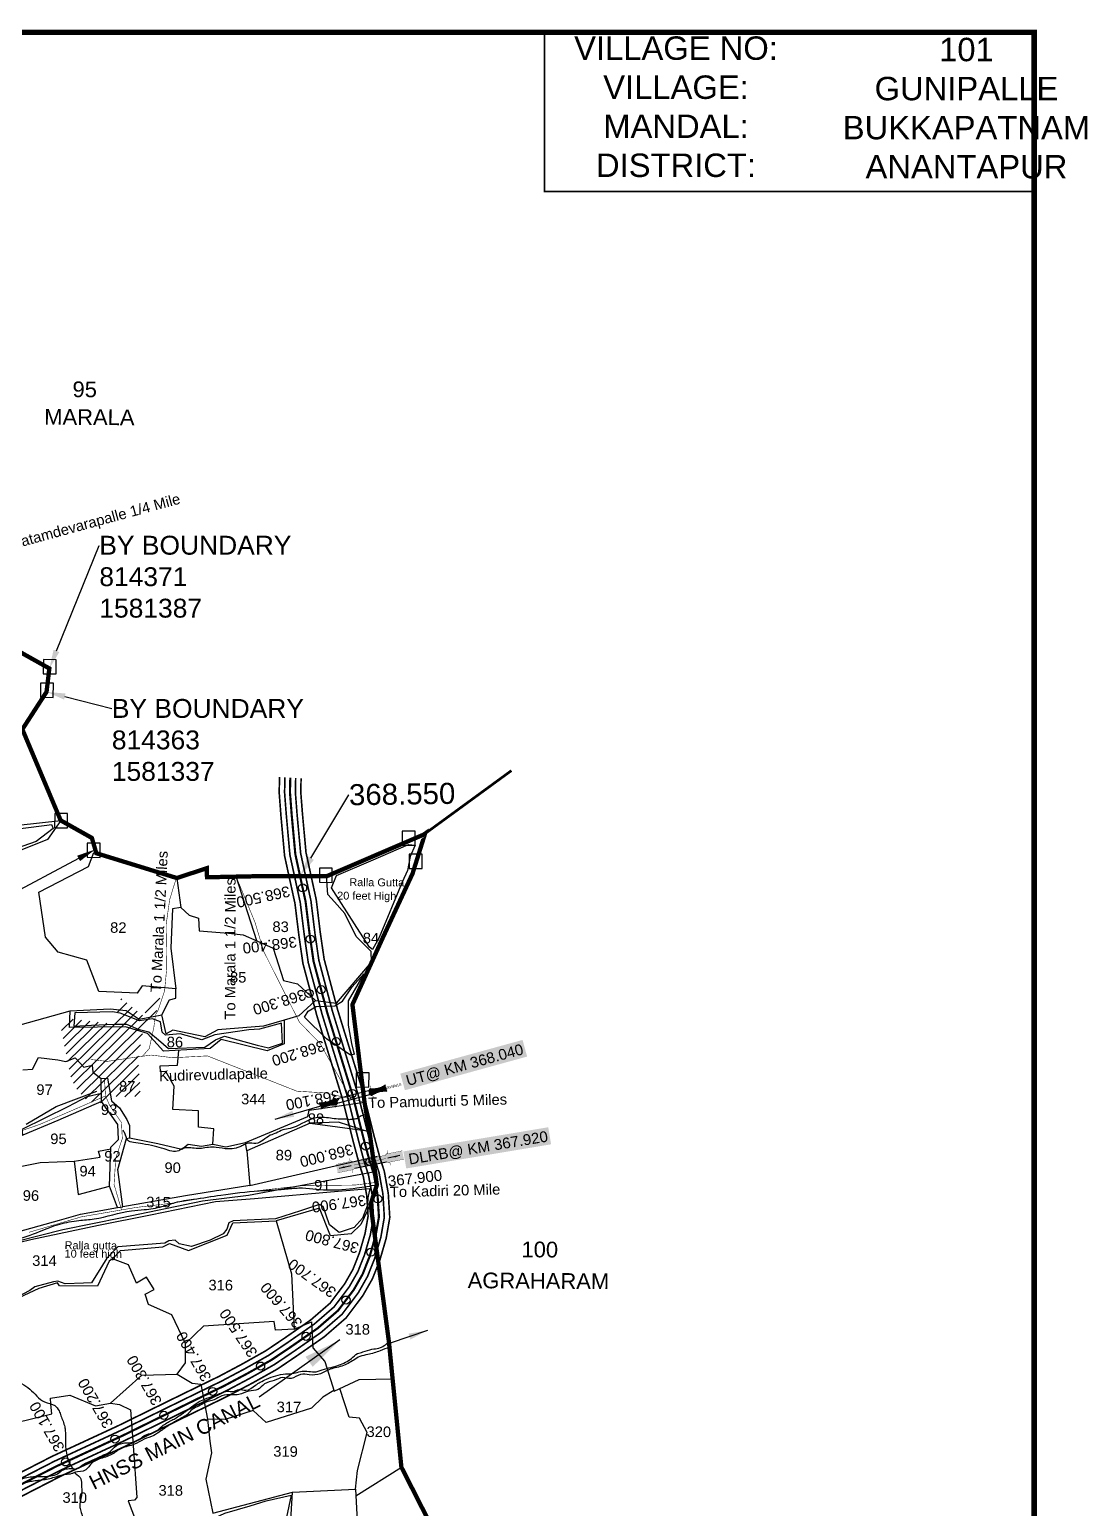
# Model space of a CAD drawing. Header units: feet. Extents: x 810988 to 816268, y 1577255 to 1582517.
# Drawn here: x 814308 to 816268, y 1579777 to 1582517 of the extents above; entities that cross this region are included whole.
import ezdxf
from ezdxf import colors
from ezdxf.entities.mleader import LeaderData, LeaderLine
from ezdxf.enums import TextEntityAlignment as Align
from ezdxf.math import Vec2, Vec3

# ---------------------------------------------------------------- set-up
doc = ezdxf.new("R2010")
doc.units = ezdxf.units.FT
doc.header["$LTSCALE"] = 15
doc.header["$MEASUREMENT"] = 0
doc.header["$PDMODE"] = 32
doc.header["$PDSIZE"] = 15
doc.linetypes.add('ACAD_ISO02W100', pattern=[15, 12, -3])
doc.linetypes.add('HIDDEN2', pattern=[0.1875, 0.125, -0.0625])
for name, color, linetype in [('CANAL1', 7, 'Continuous'), ('CRDS STONES', 7, 'Continuous'), ('CSMark', 72, 'Continuous'), ('HILL', 17, 'Continuous'), ('PLOT', 7, 'Continuous'), ('PLOT NO', 7, 'Continuous'), ('ROADS', 6, 'HIDDEN2'), ('STRUCTURE', 5, 'Continuous'), ('TANKS-STREAM', 4, 'Continuous'), ('TEXT', 1, 'Continuous'), ('text2', 7, 'Continuous'), ('VILLAGE', 30, 'Continuous'), ('VILLAGE STONES', 240, 'Continuous')]:
    doc.layers.add(name, color=color, linetype=linetype)
doc.layers.add('VILLAGE BOUNDRY', color=5, linetype='HIDDEN2', lineweight=100)
doc.styles.get("Standard").update_dxf_attribs({"font": 'arial.ttf'})
doc.dimstyles.get("Standard").update_dxf_attribs({"dimtxt": 0.18, "dimasz": 35, "dimexe": 0.18, "dimexo": 0.0625, "dimgap": 0.09, "dimtad": 0, "dimtih": 1, "dimtoh": 1, "dimdec": 4, "dimzin": 0, "dimdsep": 46, "dimtxsty": 'Standard', "dimcen": 0.09, "dimadec": 0, "dimazin": 0, "dimtfac": 1, "dimtdec": 4, "dimtofl": 0, "dimtmove": 0, "dimatfit": 3, "dimfxl": 1, "dimtolj": 1, "dimtzin": 0, "dimarcsym": 0})

# ---------------------------------------------------------------- blocks, each defined once
blk = doc.blocks.new('DLB')
at = {"layer": 'STRUCTURE'}
h = blk.add_hatch(dxfattribs=at)
h.set_pattern_fill('DOTS', color=6, scale=20, angle=320.37224793, style=0)
h.paths.add_polyline_path([(769699.5, 1706950), (769699.5, 1706934), (769729.1, 1706934), (769732.1, 1706936), (769792.1, 1706936), (769795.1, 1706934), (769824.7, 1706934), (769824.7, 1706950), (769795.1, 1706950), (769792.1, 1706948), (769732.1, 1706948), (769729.1, 1706950)])
at = {"layer": 'STRUCTURE', "color": 6, "linetype": 'ACAD_ISO02W100', "ltscale": 0.5, "const_width": 0.5}
for points in [[(769699.5, 1706950), (769729.1, 1706950)], [(769699.5, 1706934), (769729.1, 1706934)], [(769795.1, 1706950), (769824.7, 1706950)], [(769795.1, 1706934), (769824.7, 1706934)]]:
    blk.add_lwpolyline(points, dxfattribs=at)
at = {"layer": 'STRUCTURE', "color": 6, "const_width": 0.628}
for points in [[(769726.1, 1706956), (769726.1, 1706952), (769732.1, 1706948), (769792.1, 1706948), (769798.1, 1706952), (769798.1, 1706956)], [(769726.1, 1706928), (769726.1, 1706932), (769732.1, 1706936), (769792.1, 1706936), (769798.1, 1706932), (769798.1, 1706928)], [(769732.1, 1706942), (769792.1, 1706942)]]:
    blk.add_lwpolyline(points, dxfattribs=at)
at = {"layer": 'STRUCTURE', "color": 6}
blk.add_lwpolyline([(769732.1, 1706936), (769792.1, 1706936)], dxfattribs=at)
blk.add_lwpolyline([(769732.1, 1706936), (769792.1, 1706936)], dxfattribs=at)
at = {"layer": 'STRUCTURE', "color": 0}
blk.add_circle((769762.1, 1706942), 1.8, dxfattribs=at)
for points in [[(769703.8, 1706942), (769726.7, 1706942)], [(769818.6, 1706942), (769795.7, 1706942)]]:
    blk.add_leader(points, dimstyle='Standard', override={"dimasz": 10, "dimgap": 0.09, "dimtad": 0}, dxfattribs=at)
blk = doc.blocks.new('SP')
at = {"layer": 'STRUCTURE'}
h = blk.add_hatch(dxfattribs=at)
h.set_pattern_fill('DASH', color=256, scale=8, style=0)
edge = h.paths.add_edge_path()
edge.add_spline(control_points=[(769825.7, 1706742.1), (769825.3, 1706741.8), (769823.8, 1706740.8), (769820.9, 1706740.3), (769817, 1706739.7), (769811.4, 1706738.9), (769804, 1706739.7), (769798.4, 1706741), (769795.6, 1706741.6)], knot_values=[0, 0, 0, 0, 1.613557, 5.24513, 8.624976, 13.470124, 22.190216, 30.746377, 30.746377, 30.746377, 30.746377], degree=3, periodic=0)
edge.add_line((769795.6, 1706741.6), (769792.6, 1706739.6))
edge.add_line((769792.6, 1706739.6), (769732.6, 1706739.6))
edge.add_line((769732.6, 1706739.6), (769729.6, 1706741.6))
edge.add_spline(control_points=[(769729.6, 1706741.6), (769726.9, 1706740.9), (769721.3, 1706739.5), (769713.9, 1706738.5), (769708.3, 1706739.1), (769704.4, 1706739.6), (769701.5, 1706740), (769700, 1706741), (769699.5, 1706741.3)], knot_values=[0, 0, 0, 0, 8.556161, 17.276253, 22.121402, 25.501247, 29.13282, 30.746377, 30.746377, 30.746377, 30.746377], degree=3, periodic=0)
edge.add_line((769699.5, 1706741.3), (769699.5, 1706722.1))
edge.add_spline(control_points=[(769699.5, 1706722.1), (769700, 1706722.4), (769701.4, 1706723.4), (769704.3, 1706724), (769708.2, 1706724.5), (769713.8, 1706725.3), (769721.2, 1706724.5), (769726.8, 1706723.3), (769729.6, 1706722.6)], knot_values=[0, 0, 0, 0, 1.613557, 5.24513, 8.624976, 13.470124, 22.190216, 30.746377, 30.746377, 30.746377, 30.746377], degree=3, periodic=0)
edge.add_line((769729.6, 1706722.6), (769732.6, 1706724.6))
edge.add_line((769732.6, 1706724.6), (769792.6, 1706724.6))
edge.add_line((769792.6, 1706724.6), (769795.6, 1706722.6))
edge.add_spline(control_points=[(769795.6, 1706722.6), (769798.4, 1706723.3), (769803.9, 1706724.8), (769811.3, 1706725.8), (769817, 1706725.1), (769820.9, 1706724.7), (769823.8, 1706724.2), (769825.2, 1706723.3), (769825.7, 1706723)], knot_values=[0, 0, 0, 0, 8.556161, 17.276253, 22.121402, 25.501247, 29.13282, 30.746377, 30.746377, 30.746377, 30.746377], degree=3, periodic=0)
edge.add_line((769825.7, 1706723), (769825.7, 1706742.1))
h.paths.add_polyline_path([(769764.2, 1706732.1, -1), (769761.1, 1706732.1, -1)], flags=0)
h.paths.add_polyline_path([(769761.1, 1706732.1, 1), (769764.2, 1706732.1, 1)], flags=16)
at = {"layer": 'STRUCTURE', "const_width": 0.628}
for points in [[(769726.6, 1706747.6), (769726.6, 1706743.6), (769732.6, 1706739.6), (769792.6, 1706739.6), (769798.6, 1706743.6), (769798.6, 1706747.6)], [(769726.6, 1706716.6), (769726.6, 1706720.6), (769732.6, 1706724.6), (769792.6, 1706724.6), (769798.6, 1706720.6), (769798.6, 1706716.6)]]:
    blk.add_lwpolyline(points, dxfattribs=at)
at = {"layer": 'STRUCTURE', "color": 3}
blk.add_lwpolyline([(769732.6, 1706724.6), (769792.6, 1706724.6)], dxfattribs=at)
blk.add_lwpolyline([(769732.6, 1706724.6), (769792.6, 1706724.6)], dxfattribs=at)
at = {"layer": 'STRUCTURE', "color": 0}
blk.add_circle((769762.6, 1706732.1), 1.55, dxfattribs=at)
at = {"layer": 'STRUCTURE'}
for points in [[(769825.7, 1706742.1), (769824.3, 1706741.3), (769820.8, 1706740.3), (769817.5, 1706739.8), (769812.7, 1706739.2), (769804, 1706739.9), (769795.6, 1706741.6)], [(769699.5, 1706741.3), (769700.9, 1706740.5), (769704.4, 1706739.6), (769707.8, 1706739.2), (769712.6, 1706738.8), (769721.3, 1706739.7), (769729.6, 1706741.6)], [(769699.5, 1706722.1), (769700.9, 1706723), (769704.4, 1706724), (769707.7, 1706724.5), (769712.5, 1706725), (769721.2, 1706724.4), (769729.6, 1706722.6)], [(769825.7, 1706723), (769824.3, 1706723.8), (769820.8, 1706724.7), (769817.4, 1706725.1), (769812.6, 1706725.5), (769803.9, 1706724.6), (769795.6, 1706722.6)]]:
    blk.add_spline(points, degree=3, dxfattribs=at)
at = {"layer": 'STRUCTURE', "color": 0}
blk.add_text('STREAM', height=5, dxfattribs=at).set_placement((769684.3, 1706732.1), align=Align.MIDDLE_CENTER)
for points in [[(769727.4, 1706732.1), (769700.8, 1706732.1)], [(769824.4, 1706732.1), (769800.5, 1706732.1)]]:
    blk.add_leader(points, dimstyle='Standard', override={"dimasz": 10, "dimgap": 0.09, "dimtad": 0}, dxfattribs=at)
blk = doc.blocks.new('UT')
at = {"layer": 'STRUCTURE'}
h = blk.add_hatch(dxfattribs=at)
h.set_pattern_fill('DASH', color=150, scale=8, angle=-39.6278, style=0)
h.set_pattern_definition([(320.372247933, (-4370.464, -6260.8811), (1.40800153113, 0.132407282), [1, -1])])
h.paths.add_polyline_path([(765163, 1700681.9), (765165.6, 1700680.6), (765167.2, 1700680.3), (765169.1, 1700680), (765172.4, 1700679.6), (765176.4, 1700679.3), (765179.5, 1700679.5), (765183.1, 1700679.9), (765187.7, 1700680.9), (765188.9, 1700681.2), (765193.1, 1700682.2), (765196.1, 1700680.2), (765196.1, 1700672.2), (765193.1, 1700670.2), (765190.5, 1700670.8), (765188.1, 1700671.3), (765185.5, 1700671.8), (765183.6, 1700672.1), (765181, 1700672.5), (765180.3, 1700672.5), (765178.5, 1700672.6), (765176.7, 1700672.6), (765174.6, 1700672.5), (765172.5, 1700672.3), (765170.4, 1700672), (765168.5, 1700671.7), (765166.1, 1700671.2), (765165, 1700670.8), (765163, 1700669.7)])
h.paths.add_polyline_path([(765259.1, 1700682.2), (765256.1, 1700680.2), (765256.1, 1700672.2), (765259.1, 1700670.2), (765261.9, 1700671), (765264.4, 1700671.6), (765266.4, 1700672), (765269.1, 1700672.5), (765272.7, 1700673), (765276.1, 1700673.1), (765278.6, 1700672.9), (765281.2, 1700672.7), (765283.9, 1700672.3), (765286.4, 1700671.9), (765288, 1700671.3), (765289.2, 1700670.6), (765289.1, 1700682.7), (765287.6, 1700681.8), (765285.7, 1700681.2), (765283, 1700680.7), (765281.2, 1700680.4), (765276.7, 1700679.9), (765272.7, 1700679.9), (765268.7, 1700680.3), (765264.8, 1700681), (765261.2, 1700681.7)])
at = {"layer": 'STRUCTURE', "color": 150, "const_width": 0.628}
for points in [[(765190.1, 1700688.2), (765190.1, 1700684.2), (765196.1, 1700680.2), (765256.1, 1700680.2), (765262.1, 1700684.2), (765262.1, 1700688.2)], [(765190.1, 1700664.2), (765190.1, 1700668.2), (765196.1, 1700672.2), (765256.1, 1700672.2), (765262.1, 1700668.2), (765262.1, 1700664.2)]]:
    blk.add_lwpolyline(points, dxfattribs=at)
at = {"layer": 'STRUCTURE', "color": 150}
for points in [[(765196.1, 1700680.2), (765256.1, 1700680.2)], [(765196.1, 1700672.2), (765256.1, 1700672.2)], [(765196.1, 1700672.2), (765256.1, 1700672.2)]]:
    blk.add_lwpolyline(points, dxfattribs=at)
at = {"layer": 'STRUCTURE', "color": 0}
blk.add_circle((765226.1, 1700676.2), 1.89, dxfattribs=at)
at = {"layer": 'STRUCTURE', "color": 150}
for points in [[(765163, 1700681.9), (765164.4, 1700681.1), (765167.9, 1700680.2), (765171.2, 1700679.8), (765176.1, 1700679.4), (765184.7, 1700680.3), (765193.1, 1700682.2)], [(765163, 1700669.7), (765164.3, 1700670.6), (765167.8, 1700671.6), (765171.2, 1700672.1), (765176, 1700672.6), (765184.7, 1700672), (765193.1, 1700670.2)], [(765289.1, 1700682.7), (765287.8, 1700681.9), (765284.3, 1700680.9), (765280.9, 1700680.4), (765276.1, 1700679.8), (765267.4, 1700680.5), (765259.1, 1700682.2)], [(765289.2, 1700670.6), (765287.8, 1700671.4), (765284.2, 1700672.3), (765280.9, 1700672.7), (765276.1, 1700673.1), (765267.4, 1700672.2), (765259.1, 1700670.2)]]:
    blk.add_spline(points, degree=3, dxfattribs=at)
at = {"layer": 'STRUCTURE', "color": 0}
blk.add_text('STREAM', height=5, dxfattribs=at).set_placement((765148.2, 1700675.8), align=Align.MIDDLE_CENTER)
for points in [[(765190.9, 1700676), (765164.2, 1700675.8)], [(765289.3, 1700676.7), (765265.4, 1700676.4)]]:
    blk.add_leader(points, dimstyle='Standard', override={"dimasz": 10, "dimgap": 0.09, "dimtad": 0}, dxfattribs=at)

msp = doc.modelspace()

# ---------------------------------------------------------------- hatches: boundary and pattern name
at = {"layer": 'VILLAGE'}
h = msp.add_hatch(dxfattribs=at)
h.set_pattern_fill('ANSI31', color=256, scale=97.079319, angle=-0.4079)
h.set_pattern_definition([(44.5921045, (14271.397, 51911.43), (-8.51937676, 8.64154951), [])])
h.paths.add_polyline_path([(814509.6, 1580613), (814519, 1580665.2), (814541.3, 1580690.6), (814551.1, 1580722.3), (814550.3, 1580722.5), (814531.1, 1580714.9), (814519.5, 1580688.8), (814478.3, 1580721.6), (814475.5, 1580710.5), (814466.2, 1580682.6), (814451.6, 1580676.1), (814418.6, 1580679.7), (814385.3, 1580683.4), (814367.5, 1580663), (814370.1, 1580650.1), (814378.6, 1580606.2), (814385, 1580574.6), (814394.4, 1580555.4), (814416.1, 1580530.8), (814435.5, 1580526.8), (814473.6, 1580542), (814489.1, 1580538), (814508.7, 1580540.6), (814513.7, 1580542.3)])

# ---------------------------------------------------------------- linework, layer by layer
at = {"layer": 'CANAL1', "color": 1, "const_width": 3}
for points in [[(814251.9, 1579822.6), (814350, 1579873), (814471.5, 1579929.3), (814584.7, 1579984.9), (814659.8, 1580021.5), (814702.6, 1580044.3), (814745.8, 1580068.6), (814780.8, 1580092.2), (814829.6, 1580126.1), (814865.2, 1580157), (814892.2, 1580192.8), (814907.4, 1580219.5), (814919.4, 1580249.8), (814929.9, 1580286), (814935.5, 1580317.9), (814933.1, 1580355.8), (814926.6, 1580391.8), (814919.1, 1580414.8), (814907.2, 1580459.4), (814888, 1580535.8), (814840.9, 1580688.8), (814814.8, 1580786.4), (814807.3, 1580838.6), (814800, 1580897.8), (814780.8, 1580985.9), (814774, 1581060.9), (814770.8, 1581103.3), (814771.5, 1581132.2)], [(814270.4, 1579787.1), (814367.5, 1579837), (814488.8, 1579893.2), (814602.3, 1579948.9), (814677.9, 1579985.9), (814721.8, 1580009.2), (814766.9, 1580034.5), (814803.4, 1580059.2), (814854.2, 1580094.5), (814894.6, 1580129.5), (814925.7, 1580170.8), (814943.6, 1580202.2), (814957.3, 1580236.8), (814969, 1580277), (814975.7, 1580315.6), (814972.9, 1580360.6), (814965.5, 1580401.6), (814957.5, 1580426.2), (814945.9, 1580469.5), (814926.6, 1580546.5), (814879.3, 1580699.9), (814854.1, 1580794.5), (814846.9, 1580843.9), (814839.5, 1580904.5), (814820.5, 1580992), (814813.9, 1581064.2), (814810.8, 1581104.3), (814811.4, 1581129.6)]]:
    msp.add_lwpolyline(points, dxfattribs=at)
at = {"layer": 'CANAL1', "color": 5, "const_width": 3}
for points in [[(814256.5, 1579813.7), (814354.4, 1579864), (814475.8, 1579920.3), (814589.1, 1579975.9), (814664.3, 1580012.6), (814707.4, 1580035.5), (814751.1, 1580060.1), (814786.4, 1580083.9), (814835.8, 1580118.2), (814872.6, 1580150.1), (814900.6, 1580187.3), (814916.5, 1580215.2), (814928.9, 1580246.5), (814939.7, 1580283.7), (814945.5, 1580317.3), (814943.1, 1580357), (814936.3, 1580394.3), (814928.7, 1580417.7), (814916.9, 1580461.9), (814897.7, 1580538.4), (814850.5, 1580691.6), (814824.6, 1580788.4), (814817.2, 1580839.9), (814809.8, 1580899.5), (814790.7, 1580987.4), (814784, 1581061.7), (814780.8, 1581103.5), (814781.5, 1581131.6)], [(814265.8, 1579796), (814363.1, 1579846), (814484.5, 1579902.2), (814597.9, 1579957.9), (814673.4, 1579994.8), (814717, 1580018), (814761.6, 1580043), (814797.7, 1580067.4), (814848, 1580102.4), (814887.3, 1580136.4), (814917.4, 1580176.3), (814934.5, 1580206.5), (814947.8, 1580240), (814959.2, 1580279.2), (814965.6, 1580316.2), (814963, 1580359.4), (814955.8, 1580399.2), (814947.9, 1580423.4), (814936.2, 1580467), (814916.9, 1580543.8), (814869.7, 1580697.1), (814844.3, 1580792.4), (814837, 1580842.6), (814829.6, 1580902.9), (814810.6, 1580990.5), (814803.9, 1581063.4), (814800.8, 1581104.1), (814801.4, 1581130.3)]]:
    msp.add_lwpolyline(points, dxfattribs=at)
at = {"layer": 'CANAL1', "color": 1, "linetype": 'HIDDEN2', "ltscale": 5, "const_width": 4}
msp.add_lwpolyline([(814261.1, 1579804.8), (814358.8, 1579855), (814480.2, 1579911.2), (814593.5, 1579966.9), (814668.8, 1580003.7), (814712.2, 1580026.8), (814756.3, 1580051.6), (814792.1, 1580075.7), (814841.9, 1580110.3), (814879.9, 1580143.3), (814909, 1580181.8), (814925.5, 1580210.9), (814938.3, 1580243.3), (814942.9, 1580258.9), (814950.1, 1580285.5), (814955.6, 1580316.7), (814953, 1580358.2), (814946.1, 1580396.7), (814943.7, 1580404.1), (814938.3, 1580420.5), (814926.5, 1580464.5), (814907.3, 1580541.1), (814860.1, 1580694.4), (814848.5, 1580737.9), (814834.5, 1580790.4), (814827.1, 1580841.3), (814819.7, 1580901.2), (814800.7, 1580989), (814793.9, 1581062.6), (814790.8, 1581103.8), (814791.1, 1581117.4), (814791.4, 1581130.9)], dxfattribs=at)
at = {"layer": 'CSMark', "color": 3}
for p in [(814814.2, 1580926.5), (814828.5, 1580831.6), (814848.5, 1580737.9), (814876.3, 1580641.7), (814906, 1580545.5), (814931, 1580448), (814953.5, 1580350.2), (814940.7, 1580251.4), (814894.6, 1580162.7), (814820.6, 1580095.5), (814736.4, 1580040.4), (814647.5, 1579993.3), (814557.1, 1579949.1), (814466.7, 1579905), (814375.3, 1579862.7)]:
    msp.add_point(p, dxfattribs=at)
at = {"layer": 'CSMark', "color": 2}
for p in [(814826, 1580731), (814939, 1580419), (814939, 1580419)]:
    msp.add_point(p, dxfattribs=at)
at = {"layer": 'HILL'}
for points in [[(814247.1, 1581031.3), (814340.3, 1581042.8), (814348.7, 1581044.1), (814352.2, 1581036.3), (814320.5, 1581012.6), (814273, 1580995.7)], [(814877.2, 1580949.2), (814940.9, 1580976.8), (815010.6, 1581006.9), (815022.5, 1581005.9), (815013.2, 1580984.5), (815008.8, 1580958.9), (814998.9, 1580937.4), (814956, 1580834.9), (814943.5, 1580812.3), (814938.3, 1580816.9), (814914.5, 1580853.2), (814867.7, 1580926.8), (814877.2, 1580949.2)], [(814910.9, 1580618.3), (814903.2, 1580616.3), (814858.6, 1580646.8), (814817.4, 1580687.2), (814824.5, 1580697.8), (814839.1, 1580706.8), (814874.2, 1580708), (814888.3, 1580716.4), (814905.9, 1580743.4), (814927.4, 1580767.5), (814898.8, 1580717.3), (814898.4, 1580672), (814904.5, 1580638.1), (814909.7, 1580618)], [(814392.5, 1580695), (814390.3, 1580670.1), (814422.9, 1580672.4), (814465.2, 1580674.1), (814487.8, 1580673.9), (814509.6, 1580665), (814529.1, 1580659.5), (814547.5, 1580645.1), (814565.6, 1580628.8), (814633.3, 1580631.5), (814653, 1580644.9), (814669.6, 1580651.6), (814729.8, 1580635.1), (814751, 1580630.4), (814776.9, 1580638.7), (814775.4, 1580675.8), (814734.3, 1580664.5), (814714.7, 1580663.5), (814651.6, 1580654.5), (814627.5, 1580645.1), (814587.2, 1580655.8), (814560.4, 1580653.6), (814554, 1580659.2), (814550.9, 1580678), (814536.2, 1580684.1), (814511.8, 1580679.9), (814475.9, 1580694.1), (814462.3, 1580696.6), (814392.5, 1580695)], [(814302, 1580488.7), (814357.5, 1580521.5), (814433, 1580550)], [(814248.7, 1580259.8), (814310.8, 1580274.9), (814436.3, 1580301.6), (814532.1, 1580320.9), (814653, 1580345.2), (814725, 1580350.9), (814880.3, 1580364.3), (814938.6, 1580369.6), (814935, 1580352), (814934.6, 1580338.4), (814924.9, 1580314.7), (814910, 1580297.3), (814881.9, 1580288.1), (814864, 1580301.9), (814852.3, 1580336.1), (814845.2, 1580339.7), (814810.4, 1580328.2), (814763.7, 1580313.5), (814685.7, 1580309.7), (814677.4, 1580305.8), (814673.6, 1580294.3), (814667.3, 1580285.7), (814643.1, 1580273.4), (814608.6, 1580262), (814585.8, 1580266.8), (814577.8, 1580273.5), (814566.5, 1580272.3), (814559.2, 1580268), (814471.9, 1580261.1), (814451.5, 1580240.4), (814443.3, 1580227.4), (814423.1, 1580194.9), (814408.5, 1580194.2), (814374, 1580192.7), (814361, 1580197.9), (814352.9, 1580196.3), (814318.1, 1580187.1), (814308.7, 1580180.3), (814281.5, 1580166.4)], [(814618.7, 1579743.7), (814670.4, 1579767.6), (814717.2, 1579781.6), (814746.7, 1579790.4), (814792.7, 1579801), (814778.3, 1579731.5), (814693.6, 1579695.9), (814665.2, 1579678.4), (814644.7, 1579663.5), (814707.6, 1579587.3), (814714.8, 1579564.4), (814714.9, 1579546.5), (814676.6, 1579552), (814564, 1579641.4), (814563, 1579660.9), (814570.7, 1579698.8), (814618.7, 1579743.7)]]:
    msp.add_lwpolyline(points, dxfattribs=at)
at = {"layer": 'PLOT'}
for points in [[(814207.6, 1581034.2), (814366, 1581051.6), (814341.6, 1581016.1), (814240.9, 1580976.2)], [(814260.3, 1580664.1), (814383.6, 1580698.7), (814457.8, 1580702.1), (814487.5, 1580699.4), (814511.2, 1580683.1), (814553.4, 1580691.2), (814567.9, 1580719.3), (814579.6, 1580722.1), (814579.4, 1580739.3), (814517, 1580745), (814507.7, 1580731.5), (814436.7, 1580734.3), (814414.3, 1580792.4), (814361.2, 1580807.3), (814338, 1580835.3), (814325.8, 1580918.3), (814417.4, 1580966), (814427.4, 1580992.2)], [(814729.3, 1580828.4), (814759.6, 1580814.9), (814778.9, 1580754.7), (814804.9, 1580748.8), (814838.2, 1580717.7), (814877, 1580712.6), (814942.1, 1580788.6), (814941.2, 1580808.4), (814913.7, 1580836.6), (814892.3, 1580879), (814873.4, 1580900.4), (814860.9, 1580914.5), (814858.5, 1580948)], [(814581.2, 1580944.8), (814588.7, 1580890.1), (814604, 1580875.8), (814621.1, 1580870.2), (814622.6, 1580847.2), (814676.7, 1580842.9), (814703.9, 1580839.7), (814729.3, 1580828.4), (814691.1, 1580947.4)], [(814588.7, 1580890.1), (814573.1, 1580887.7), (814570.9, 1580830.2), (814570.3, 1580814.9), (814579.4, 1580739.3)], [(814838.2, 1580717.7), (814807, 1580689.4), (814780.1, 1580681.2), (814741.7, 1580670), (814657.4, 1580663.4), (814632.9, 1580650.3), (814573.8, 1580663), (814561.7, 1580655.9), (814553.4, 1580691.2)], [(814780.1, 1580681.2), (814779.9, 1580637.4), (814748.4, 1580624.6), (814663.2, 1580645.5), (814642.7, 1580628.6), (814556.2, 1580623.9), (814526.6, 1580656.7), (814485.8, 1580669.3), (814382.2, 1580668), (814383.6, 1580698.7)], [(814295.9, 1580589.4), (814313.7, 1580590.3), (814325.2, 1580612.1), (814360.5, 1580608.1), (814375.7, 1580604.9), (814392.8, 1580611.8), (814408.8, 1580594.5), (814424.4, 1580597.9), (814425.6, 1580585.2), (814441.2, 1580573.6), (814452.8, 1580574.2), (814459.9, 1580531.6), (814474.7, 1580518.8), (814488.6, 1580497.1), (814493.7, 1580486.5), (814493.4, 1580463.2), (814545.7, 1580452.9), (814590.3, 1580442.5), (814602.2, 1580451.6), (814626.6, 1580447.7), (814647.8, 1580451.4), (814649.9, 1580480.1), (814621.2, 1580483.4), (814621.3, 1580513.5), (814573.8, 1580515.7), (814576.1, 1580559.2), (814560.7, 1580586.1), (814551, 1580585.9), (814550.3, 1580596.8), (814582.5, 1580597.9), (814584.6, 1580625.4)], [(814471.2, 1580334.2), (814456.3, 1580373.6), (814458.8, 1580445.9), (814473.4, 1580460.3), (814472, 1580488.1), (814441.7, 1580530.8), (814441.2, 1580573.6)], [(814441.7, 1580530.8), (814360.5, 1580495.3), (814295.9, 1580468.1), (814294.8, 1580479.4), (814379.9, 1580521.4), (814415.3, 1580539.8), (814441.5, 1580546.2)], [(814647.8, 1580451.4), (814672.2, 1580446.8), (814708.7, 1580454.7), (814824.1, 1580502.9), (814826.1, 1580514.9), (814928.9, 1580529.6)], [(814938.2, 1580473.9), (814880.4, 1580492.2), (814828.1, 1580490.8), (814711, 1580439.1), (814708.7, 1580454.7)], [(814828.1, 1580490.8), (814929.2, 1580476.8)], [(814295.9, 1580468.1), (814253.3, 1580451.6), (814232.5, 1580430.4), (814233.9, 1580421.4), (814225.9, 1580408.7), (814240.4, 1580399.4), (814281.9, 1580393), (814281.5, 1580408.1), (814328, 1580417.4), (814391.2, 1580420.3), (814439, 1580427.8), (814436.3, 1580438.5), (814458.7, 1580443.2)], [(814716.3, 1580374.8), (814597.5, 1580355.6), (814481.1, 1580335.2), (814471.7, 1580404.6), (814488, 1580461.9), (814493.4, 1580463.2)], [(814711, 1580439.1), (814716.3, 1580374.8), (814952.2, 1580429.1)], [(813988.5, 1580205.5), (814167.8, 1580203.6), (814174.3, 1580244.3), (814243, 1580261.6), (814370.1, 1580293.7), (814480, 1580316), (814628.6, 1580346.3), (814714.1, 1580357.2), (814951.6, 1580401.6), (814951.6, 1580401.6)], [(814229.9, 1580415.1), (814224.3, 1580338.7), (814219.2, 1580270.3), (814363.6, 1580311), (814402.7, 1580322), (814471.2, 1580334.2)], [(814391.2, 1580420.3), (814398.5, 1580358.3), (814456.3, 1580373.6)], [(814471.2, 1580334.2), (814481.1, 1580335.5)], [(814940.2, 1580340.4), (814921.9, 1580302.7), (814904.2, 1580285.2), (814865.6, 1580281.9), (814845.7, 1580333.1), (814765.3, 1580309.6), (814793.4, 1580211.5), (814798.8, 1580109), (814830.4, 1580122.2), (814833, 1580074.3), (814855.1, 1580048.6), (814872.7, 1579994.1), (814919.2, 1580015.7), (814980.9, 1580017)], [(814798.8, 1580109), (814764, 1580106.6), (814761.8, 1580122.7), (814630.7, 1580114.3), (814597.2, 1580082.3), (814572.2, 1580135.1), (814528.5, 1580154.7), (814522.5, 1580173.9), (814539.3, 1580182.4), (814524.7, 1580205.1), (814506.2, 1580194.3), (814491.9, 1580228.2), (814462, 1580239), (814476.6, 1580254.6), (814555.3, 1580261.5), (814567.5, 1580267.5), (814602.5, 1580254.4), (814674.7, 1580282.7), (814685.1, 1580306.1), (814765.3, 1580309.6)], [(814462, 1580239), (814455.9, 1580234.7), (814434.2, 1580188.4), (814363.9, 1580189.1), (814360.1, 1580194.5), (814325.4, 1580184.1), (814240.2, 1580144.7), (814220.3, 1580167.4), (814168, 1580132.5)], [(813907.3, 1580017.5), (813913.3, 1579979.2), (813953, 1579908.1), (814071.2, 1579903.6), (814077.6, 1579960.1), (814122.3, 1579960.2), (814156, 1579946.3), (814162.2, 1579925.3), (814281.4, 1579935), (814349.3, 1579951.6), (814347.9, 1579969.6), (814347.3, 1579980.8), (814383, 1579986.7), (814430.7, 1579966.8), (814458, 1579971.7), (814516.2, 1580023.3), (814581.8, 1580025.2), (814597, 1580046.2), (814597.2, 1580082.3)], [(814581.8, 1580025.2), (814609.3, 1580008.9), (814625.8, 1580006.7), (814638.2, 1579941.8), (814642.4, 1579900.9), (814645.1, 1579879.4), (814635.1, 1579830.8), (814648, 1579767.5), (814795.6, 1579806.9), (814912.3, 1579812.3), (814916.2, 1579846.7), (814933.6, 1579917.4), (814919.5, 1579943.7), (814900.2, 1579945.8), (814882.9, 1579998.8)], [(814872.3, 1579995.4), (814851.7, 1579982.8), (814830.5, 1579962.2), (814746.5, 1579935.5), (814722.7, 1579957.9), (814670.7, 1579941.2), (814638.2, 1579941.8)], [(814458, 1579971.7), (814474.8, 1579969.2), (814495.2, 1579959.1), (814500.1, 1579893.4), (814507.2, 1579797), (814502.9, 1579792.1), (814491.3, 1579790.6), (814513.4, 1579731.7), (814454.3, 1579725.7), (814425.1, 1579650.2), (814389.9, 1579675.2), (814309.2, 1579636.7)], [(814912.9, 1579799.8), (814997.2, 1579853.1)], [(814925.9, 1579555.5), (814870.7, 1579546), (814812.2, 1579565.6), (814720.4, 1579543.2), (814719.1, 1579581.7), (814649.8, 1579663.1), (814791.1, 1579734.2), (814795.6, 1579806.9)], [(814912.3, 1579812.3), (814925.9, 1579555.5), (814970.5, 1579636.7), (815060.9, 1579727.8)]]:
    msp.add_lwpolyline(points, dxfattribs=at)
at = {"layer": 'ROADS', "linetype": 'HIDDEN2', "ltscale": 5, "const_width": 1}
for points in [[(814904.1, 1580535.5), (814867.1, 1580601.7), (814846.8, 1580638), (814808.3, 1580677.7), (814777, 1580739.7), (814742.2, 1580808.8), (814725.9, 1580862.9), (814691.1, 1580947.4)], [(814517.5, 1580614.5), (814530.1, 1580628.8), (814538.5, 1580667.6), (814541.8, 1580691.7), (814546.5, 1580699.7), (814558.5, 1580735.6), (814562.5, 1580778.2), (814561.3, 1580858), (814567.9, 1580904.9), (814580.3, 1580945.1)], [(814928.9, 1580529.6), (814857.2, 1580546.5), (814803.6, 1580549.8), (814713.6, 1580585.3), (814637.7, 1580615.2), (814574.6, 1580611.7), (814533.7, 1580616.7), (814501.2, 1580612.3), (814452.2, 1580605), (814421.7, 1580608.5)], [(814478.7, 1580329.7), (814464.9, 1580377), (814468.1, 1580426.2), (814480.2, 1580462), (814478.6, 1580491.6), (814456.6, 1580523.7), (814449.1, 1580541), (814447, 1580573.9)], [(814449.1, 1580541), (814404.5, 1580521.6), (814327.8, 1580488.4), (814288.4, 1580474.8)], [(814951.1, 1580380.8), (814910.9, 1580375.8), (814812.7, 1580374.6), (814677.2, 1580359.2), (814575.3, 1580342.7), (814505.5, 1580334.3), (814404.7, 1580317), (814307.1, 1580288.2)]]:
    msp.add_lwpolyline(points, dxfattribs=at)
at = {"layer": 'TANKS-STREAM'}
for points in [[(814932.7, 1580506.9), (814918.1, 1580501.3), (814915.4, 1580499.3), (814909.4, 1580497.8), (814901.2, 1580497), (814893.2, 1580497.9), (814883.4, 1580498), (814855, 1580500.8), (814834.4, 1580499.2), (814790.9, 1580480.7), (814777.7, 1580478.1), (814765.5, 1580472.2), (814754.4, 1580468), (814727.6, 1580453), (814712.5, 1580453.3), (814705.3, 1580450.1), (814697.6, 1580446.7), (814690.8, 1580444.4), (814676.4, 1580442.7), (814654.1, 1580445.6), (814639.9, 1580445.6), (814626.8, 1580443.7), (814600.1, 1580444.9), (814591, 1580443.1), (814584.7, 1580439.4), (814557.8, 1580442.8), (814539.3, 1580447.7), (814517.8, 1580452.1), (814501, 1580454.5), (814490.1, 1580458.8), (814484.9, 1580471.9), (814481.4, 1580477.3)], [(812203.3, 1580075.6), (812225.8, 1580082.7), (812244.5, 1580096.3), (812264.2, 1580108.4), (812279.9, 1580118.1), (812290.9, 1580125.6), (812320.4, 1580142.6), (812345.8, 1580160.1), (812365.3, 1580174.6), (812382.3, 1580183.9), (812391.7, 1580194.5), (812398.1, 1580214.3), (812402.7, 1580238.7), (812407.1, 1580252.7), (812413.2, 1580264.7), (812415.9, 1580278.5), (812421.2, 1580298.5), (812433, 1580300.9), (812445.8, 1580297.6), (812458.8, 1580292), (812465.5, 1580289.2), (812480.2, 1580282.2), (812490.6, 1580280.4), (812502, 1580279), (812521.6, 1580280.8), (812543.9, 1580277.3), (812555.4, 1580273.2), (812568.8, 1580270.9), (812582.6, 1580267.8), (812588.8, 1580267), (812596.4, 1580267.4), (812616.5, 1580263), (812631.2, 1580253.8), (812638.9, 1580240.3), (812652, 1580230.7), (812666.6, 1580221.2), (812686.8, 1580215.1), (812701.8, 1580215.4), (812719.6, 1580220.4), (812742.6, 1580222.9), (812759.9, 1580215.1), (812776.5, 1580211.5), (812792, 1580217.4), (812813.1, 1580216.3), (812830.5, 1580209.7), (812839.2, 1580201.7), (812861.3, 1580210.7), (812890.8, 1580198.7), (812908.8, 1580195.2), (812931.3, 1580186.9), (812963.2, 1580191.7), (812996.4, 1580188), (813061.2, 1580172), (813088.4, 1580171.1), (813136.4, 1580161.1), (813172.2, 1580160.3), (813197.5, 1580163.9), (813254.6, 1580159.7), (813299.5, 1580160.7), (813322, 1580161.8), (813352.9, 1580163), (813371.7, 1580162.2), (813401.2, 1580167), (813423.7, 1580164.3), (813445.3, 1580169.4), (813477.6, 1580169.9), (813503.7, 1580167.7), (813526.4, 1580163.6), (813555.7, 1580162.1), (813576, 1580162.5), (813607.8, 1580158), (813651.7, 1580158.4), (813682.1, 1580166), (813714.9, 1580173), (813735.6, 1580178.7), (813763, 1580182), (813785.6, 1580184.9), (813809.2, 1580187.9), (813830.8, 1580191.2), (813849.1, 1580194.1), (813873.7, 1580198.7), (813895, 1580200.8), (813922, 1580199.4), (813942, 1580205.3), (813982.1, 1580209.2), (814018.7, 1580215.5), (814040.6, 1580222.1), (814094.8, 1580233.2), (814131.9, 1580239.7), (814170.3, 1580243.5), (814211, 1580259.4), (814248.6, 1580272.4), (814280.4, 1580275), (814326.8, 1580289.9), (814364.7, 1580303.6), (814399.5, 1580310.1), (814427.9, 1580313), (814497.4, 1580328.3), (814520.8, 1580330.4), (814553.7, 1580336), (814578.1, 1580343.4), (814611.9, 1580349.5), (814662.9, 1580357.2), (814733.6, 1580365.1), (814780.4, 1580368.3), (814807.5, 1580370.4), (814859.1, 1580366.9), (814914.9, 1580370.6), (814951.8, 1580376.2)], [(814200.7, 1580254.6), (814195.9, 1580241.2), (814184.2, 1580224.7), (814180.6, 1580201.9), (814160.5, 1580173), (814137.5, 1580157.9), (814151.2, 1580140.9), (814168, 1580128.4), (814178, 1580110.6), (814195.7, 1580088.9), (814221.2, 1580072.1), (814224.2, 1580056.7), (814236.8, 1580049), (814249.4, 1580044.4), (814264, 1580028.2), (814277.4, 1580016.9), (814308.8, 1579997.8), (814336.3, 1579973.9), (814355.1, 1579967), (814362.9, 1579957.4), (814366.5, 1579948.3), (814373.4, 1579927.7), (814374.5, 1579920.2), (814374.9, 1579892.6), (814376, 1579882.8), (814385.6, 1579854.6), (814390.1, 1579850), (814407.5, 1579857.7), (814424.6, 1579865.8), (814442.1, 1579874.2), (814455.4, 1579880.4), (814465.6, 1579890.2), (814484.1, 1579897.9), (814499.7, 1579899.1), (814515.5, 1579907.2), (814525.3, 1579913.8), (814538.6, 1579917.2), (814553.9, 1579929.1), (814571.9, 1579939.9), (814580.1, 1579944.7), (814597.6, 1579956.4), (814605.2, 1579962.3), (814620.8, 1579973.5), (814633, 1579979.1), (814664.5, 1579990.9), (814674.6, 1579993.7), (814685.1, 1579993.3), (814696.3, 1579997.1), (814709.3, 1579995.7), (814726.9, 1580004.9), (814735.8, 1580010.5), (814747.4, 1580016.2), (814782.4, 1580025.7), (814797.7, 1580027), (814810.6, 1580030.4), (814822.1, 1580031), (814836, 1580029.5), (814850.4, 1580033.3), (814867.2, 1580037.9), (814880.9, 1580041.9), (814893.8, 1580047.4), (814904.6, 1580054.4), (814916.2, 1580063.4), (814925.9, 1580066.5), (814942.7, 1580071.7), (814955.7, 1580073.7), (814974.1, 1580085.2)], [(814975.1, 1580075.6), (814957.6, 1580068.6), (814935.1, 1580061.6), (814920.2, 1580058.1), (814909, 1580051.6), (814887, 1580040.3), (814862.6, 1580033.4), (814847.1, 1580026.2), (814826.5, 1580024.1), (814810.5, 1580024.7), (814792.7, 1580017.5), (814777.1, 1580019), (814761.7, 1580013.8), (814743.5, 1580007.2), (814731.4, 1579996.8), (814714.7, 1579994.1), (814696.3, 1579987.8), (814683.5, 1579987), (814664.5, 1579985), (814650.3, 1579977.9), (814632.4, 1579972.2), (814622, 1579966.3), (814609.5, 1579960), (814600.9, 1579950.9), (814590.3, 1579944.3), (814569.3, 1579932.2), (814551.6, 1579920.3), (814538.3, 1579911.9), (814520.7, 1579904.7), (814502.6, 1579895.4), (814478.4, 1579887.6), (814460.3, 1579876.5), (814436.9, 1579867.8), (814422.8, 1579859.7), (814407.4, 1579845.5), (814391.9, 1579843.2), (814401.8, 1579834.1), (814404.6, 1579822.2), (814404.5, 1579800.6), (814401.4, 1579778.5), (814404.1, 1579769.1), (814403.7, 1579743.8), (814399.1, 1579738.3), (814392.1, 1579726.6), (814386.1, 1579715), (814367.3, 1579691.6), (814364.6, 1579663.2), (814361.6, 1579648.4), (814365.3, 1579638.9), (814372, 1579627.6), (814375.5, 1579622), (814385.3, 1579606.3), (814387.2, 1579602.2), (814388.7, 1579585.3), (814391.2, 1579570.7), (814392, 1579540.4), (814391.2, 1579526.6), (814401.4, 1579509.1), (814403, 1579478.5), (814402.2, 1579466.6), (814393.5, 1579447.6), (814382, 1579431.7), (814370.1, 1579411.3), (814364.9, 1579379.7), (814369.3, 1579357.6), (814371.6, 1579330.9), (814373.7, 1579314.6), (814365.7, 1579295.4), (814366.9, 1579269.6), (814363.9, 1579258.2), (814370.7, 1579240.8), (814381.3, 1579232.2), (814385.2, 1579223.8), (814397.7, 1579207.4), (814400.8, 1579192.9), (814415.9, 1579184), (814442, 1579173.3), (814453, 1579166.4)], [(814391.3, 1579849.6), (814367.8, 1579846), (814362.5, 1579841.9), (814338.4, 1579835.3), (814315.9, 1579834.8), (814291.2, 1579829.7), (814279.4, 1579824.7), (814271.1, 1579822.5), (814263.1, 1579821.8), (814255.3, 1579821.2), (814240.3, 1579822), (814232.3, 1579821.1), (814220.3, 1579820.8), (814209, 1579821.1), (814191.7, 1579823.5), (814175.1, 1579822), (814162.3, 1579822), (814142.7, 1579835.2), (814135.3, 1579840.1), (814128.6, 1579845), (814121.4, 1579853.6), (814103.2, 1579866.1), (814095.2, 1579874.4), (814088.1, 1579881.6), (814082.3, 1579886.3), (814073.6, 1579891.5), (814063.9, 1579895.3), (814054.5, 1579897), (814046.4, 1579893.5), (814034.1, 1579898), (814027.2, 1579899.1), (814015.3, 1579900), (814003.6, 1579898.1), (813995, 1579896.5), (813984.5, 1579897.5), (813975.8, 1579900.3), (813968.2, 1579900.9), (813956.2, 1579901.8), (813954.6, 1579899.5), (813953.5, 1579897.3), (813947.3, 1579900.5), (813941.8, 1579903.2), (813925.6, 1579895.5), (813917.4, 1579887.4), (813913.4, 1579884.1), (813904.7, 1579876.5), (813897.8, 1579868.7), (813890.9, 1579861.2), (813882, 1579856.1), (813866.7, 1579844.2), (813857.5, 1579834.4), (813848.3, 1579828.7), (813842.3, 1579824.3), (813826.2, 1579811.7), (813814.1, 1579794.7), (813811.3, 1579788.8), (813809.3, 1579781.6), (813810.9, 1579766.7), (813812.7, 1579760.6), (813814.5, 1579749.9), (813815.1, 1579742.4), (813813.9, 1579731.2), (813813.4, 1579725.5), (813817.3, 1579702.6), (813811.7, 1579684.4), (813811.4, 1579674.9), (813814.1, 1579666.9), (813817.8, 1579644.3), (813817.8, 1579638.3), (813817, 1579623.5), (813816.7, 1579614.4), (813821, 1579611.2), (813821.6, 1579601.1), (813818.1, 1579587), (813818.8, 1579576.1), (813819.7, 1579564.2), (813813.4, 1579555), (813798.5, 1579526.7), (813794, 1579517.2), (813785.9, 1579506.8), (813780.8, 1579501.1), (813777.6, 1579493.8), (813772.5, 1579484), (813770.3, 1579466), (813774.1, 1579457.8), (813779.4, 1579445.3), (813783.3, 1579429.2), (813785, 1579408.4), (813793.5, 1579394), (813795.2, 1579386.1), (813795.3, 1579381), (813792.8, 1579375.7), (813788.9, 1579368.8), (813785.7, 1579362.9), (813783.5, 1579359.9), (813776.3, 1579353.6), (813770.7, 1579347.8), (813766.9, 1579342.3), (813764.2, 1579331.8), (813760.1, 1579321.4), (813754.7, 1579316), (813747.3, 1579312.4), (813738.7, 1579310.4), (813729.9, 1579309.9), (813714, 1579312.4), (813706.4, 1579319.5), (813703.6, 1579324.9), (813699.4, 1579334), (813699.5, 1579340), (813699.8, 1579343.9), (813693.2, 1579362.4), (813691.1, 1579372.2), (813688.3, 1579389.6), (813686.1, 1579396.5), (813686.4, 1579403.4), (813678.9, 1579428.4), (813674.2, 1579439.9), (813670.5, 1579448.8), (813670.4, 1579455.4), (813670.5, 1579462.8), (813671.9, 1579477.9), (813668.2, 1579489.7), (813669.6, 1579507.7), (813672.9, 1579522), (813675.5, 1579529.5), (813677, 1579533.5), (813676.3, 1579540.5), (813677.1, 1579547.3), (813677.8, 1579564.2), (813683.1, 1579578), (813687.2, 1579587), (813691.5, 1579598.5), (813692.9, 1579605.5), (813688.2, 1579621.3), (813682, 1579630.4), (813669, 1579637.5), (813628.4, 1579640.7), (813615.8, 1579639.5), (813609.3, 1579638.6), (813588.8, 1579654.5), (813582.8, 1579677.4), (813576.8, 1579683), (813536.8, 1579695.5), (813513.2, 1579702.5), (813495.3, 1579704), (813486.9, 1579707.9), (813466.6, 1579707), (813445, 1579706.7), (813426.7, 1579707.1), (813412.2, 1579708.9)], [(813953.3, 1579897.1), (813962.7, 1579894.9), (813979.6, 1579892.4), (814001.3, 1579891.5), (814024.3, 1579890.7), (814035.5, 1579890.6), (814053.1, 1579888.8), (814064.3, 1579887.7), (814072.1, 1579884.2), (814081.1, 1579878.1), (814092.2, 1579865.8), (814102.3, 1579856), (814116.4, 1579848.3), (814132.2, 1579837), (814135.8, 1579831.7), (814145.9, 1579825.3), (814152.1, 1579820.7), (814175.4, 1579814.2), (814190.3, 1579816.3), (814195.1, 1579816.9), (814206.3, 1579815), (814215.1, 1579813.8), (814230.7, 1579813.2), (814238.2, 1579814.8), (814250, 1579814.4), (814281.7, 1579817.1), (814301.6, 1579824.7), (814310.1, 1579826.8), (814321.2, 1579828.4), (814331.5, 1579829.8), (814342.7, 1579831.2), (814354.7, 1579834.6), (814363.6, 1579837.4), (814374.6, 1579840), (814387.3, 1579841.6), (814392.5, 1579843.8)]]:
    msp.add_spline(points, degree=3, dxfattribs=at)
at = {"layer": 'text2', "color": 5, "linetype": 'Continuous', "const_width": 10}
msp.add_lwpolyline([(816169.5, 1582512.2), (810993.4, 1582512.2), (810993.4, 1578018.7), (816169.5, 1578018.7)], close=True, dxfattribs=at)
at = {"layer": 'VILLAGE BOUNDRY', "lineweight": -3, "ltscale": 5, "const_width": 8}
msp.add_lwpolyline([(814277.7, 1581370.9), (814345, 1581333.2), (814339.8, 1581289.8), (814295, 1581220.4), (814366, 1581051.6), (814423.8, 1581019.1), (814432, 1580990.8), (814581.2, 1580944.8), (814636.6, 1580963), (814637.1, 1580946.2), (814745, 1580948.5), (814858.5, 1580948), (815038.7, 1581025.4), (815041, 1581027), (815017.9, 1580953), (814963.4, 1580835.5), (814906.5, 1580710.3), (814928.9, 1580529.6), (814938.2, 1580473.9), (814951.8, 1580376.2), (814940.2, 1580340.4), (814974.1, 1580085.2), (814997.2, 1579853.1), (815060.9, 1579727.8)], dxfattribs=at)
msp.add_lwpolyline([(814277.7, 1581370.9), (814345, 1581333.2), (814339.8, 1581289.8), (814295, 1581220.4), (814366, 1581051.6), (814423.8, 1581019.1), (814432, 1580990.8), (814581.2, 1580944.8), (814636.6, 1580963), (814637.1, 1580946.2), (814745, 1580948.5), (814858.5, 1580948), (815038.7, 1581025.4), (815041, 1581027), (815017.9, 1580953), (814963.4, 1580835.5), (814906.5, 1580710.3), (814928.9, 1580529.6), (814938.2, 1580473.9), (814951.8, 1580376.2), (814940.2, 1580340.4), (814974.1, 1580085.2), (814997.2, 1579853.1), (815060.9, 1579727.8)], dxfattribs=at)
at = {"layer": 'VILLAGE BOUNDRY', "lineweight": -3, "ltscale": 25, "const_width": 4.85}
msp.add_lwpolyline([(815041, 1581027), (815201.1, 1581143.9)], dxfattribs=at)
at = {"layer": 'VILLAGE STONES', "color": 5, "const_width": 3.48}
msp.add_lwpolyline([(815262.3, 1582512.2), (816169.5, 1582512.2), (816169.5, 1582217.2), (815262.3, 1582217.2)], close=True, dxfattribs=at)
at = {"layer": 'VILLAGE STONES'}
for points in [[(814333.7, 1581323.2), (814357.6, 1581323.1), (814357.8, 1581349.4), (814333.9, 1581349.5)], [(814328.4, 1581279.8), (814352.3, 1581279.6), (814352.5, 1581305.9), (814328.6, 1581306.1)], [(814354.8, 1581038.1), (814378.7, 1581037.9), (814378.9, 1581064.2), (814355, 1581064.3)], [(814998.7, 1581005.4), (815022.6, 1581005.2), (815022.8, 1581031.5), (814998.9, 1581031.7)], [(814415, 1580983.2), (814438.9, 1580983.1), (814439.1, 1581009.4), (814415.2, 1581009.5)], [(815011.6, 1580962.6), (815035.5, 1580962.5), (815035.7, 1580988.8), (815011.8, 1580988.9)], [(814845.2, 1580936.9), (814869.1, 1580936.8), (814869.2, 1580963), (814845.4, 1580963.2)], [(814913.3, 1580557.6), (814937.2, 1580557.4), (814937.4, 1580583.7), (814913.5, 1580583.9)]]:
    msp.add_lwpolyline(points, close=True, dxfattribs=at)

# ---------------------------------------------------------------- block references
at = {"layer": 'STRUCTURE', "color": 0}
for name, p, rotation in [('UT', (1125274.7, 3419436.3), 194.6455321571269), ('DLB', (405224.8, -246687.8), 11.63441436646967), ('SP', (2686546.7, 1582763.9), 114.3666936587667)]:
    msp.add_blockref(name, p, dxfattribs=dict(at, rotation=rotation))

# ---------------------------------------------------------------- texts
at = {"layer": 'CSMark', "color": 1}
for s, rotation, p in [('368.500', 192.2578, (814790.6, 1580920.6)), ('368.400', 187.0373, (814803.4, 1580826.6)), ('368.300', 197.1188, (814819.5, 1580729.5)), ('368.200', 197.1188, (814854.6, 1580634.9)), ('368.100', 190.7028, (814882.7, 1580542.5)), ('368.000', 194.0829, (814907.7, 1580442.6)), ('367.900', 6.6055, (814972.2, 1580382.8)), ('367.900', 187.7425, (814931.6, 1580347.9)), ('367.800', 165.1942, (814917.5, 1580258.1)), ('367.700', 144.1964, (814872.5, 1580173.6)), ('367.600', 130.9401, (814807.8, 1580114.9)), ('367.500', 124.0036, (814723.4, 1580059.8)), ('367.400', 119.7446, (814637.4, 1580014.1)), ('367.300', 119.7446, (814545.8, 1579969.9)), ('367.200', 119.7446, (814455.5, 1579927.4)), ('367.100', 119.7446, (814365.5, 1579884.1))]:
    msp.add_text(s, height=20, rotation=rotation, dxfattribs=at).set_placement(p, align=Align.MIDDLE_LEFT)
at = {"layer": 'PLOT NO'}
for s, rotation, p in [('To Katamdevarapalle 1/4 Mile ', 15.2248, (814239.9, 1581544)), ('To Marala 1 1/2 Miles', 87.2047, (814551.8, 1580732.8)), ('To Marala 1 1/2 Miles', 89.9139, (814689.6, 1580682.5)), ('To Pamudurti 5 Miles', 1.4829, (814935.7, 1580518.4)), ('To Kadiri 20 Mile ', 1.4829, (814976.2, 1580353.1))]:
    msp.add_text(s, height=19.516, rotation=rotation, dxfattribs=at).set_placement(p)
for s, p in [('82', (814472.8, 1580853)), ('83', (814773.5, 1580854.5)), ('84', (814940.9, 1580833.5)), ('85', (814694.9, 1580760.9)), ('86', (814577.7, 1580640.8)), ('87', (814489.2, 1580558.7)), ('97', (814336.1, 1580552.6)), ('344', (814723, 1580535.1)), ('93', (814455.7, 1580515.5)), ('88', (814838.9, 1580498.8)), ('95', (814361.9, 1580461.5)), ('92', (814461.9, 1580429.2)), ('89', (814779.5, 1580431.3)), ('94', (814415.9, 1580401.6)), ('90', (814573.4, 1580408)), ('91', (814850.7, 1580375.4)), ('96', (814310.9, 1580356.4)), ('315', (814547.3, 1580344.3)), ('314', (814336, 1580235.7)), ('316', (814662.5, 1580190.4)), ('318', (814916.3, 1580108.5)), ('317', (814788.9, 1579964.6)), ('320', (814955.4, 1579918.7)), ('319', (814782.6, 1579882.1)), ('310', (814392.1, 1579796.6)), ('318', (814569.9, 1579809.9))]:
    msp.add_text(s, height=19.52, rotation=359.5921, dxfattribs=at).set_placement(p, align=Align.MIDDLE_CENTER)
at = {"layer": 'STRUCTURE', "color": 5, "char_height": 20, "attachment_point": 1, "bg_fill": 1, "box_fill_scale": 1.3, "bg_fill_color": 7, "bg_fill_true_color": 16777215, "bg_fill_transparency": 4390977}
for s, insert, width, rotation in [('\\pi1.1982;UT@ KM 368.040', (815002.6, 1580578.2), 222.901, 15.4017), ('\\pi1.1778;DLRB@ KM 367.920', (815007.8, 1580433.2), 260.186, 9.4764)]:
    msp.add_mtext(s, dxfattribs=dict(at, insert=insert, width=width, rotation=rotation))
at = {"layer": 'TEXT'}
for s, height, p in [('95', 29.12, (814387.8, 1581836)), (' MARALA ', 29.12, (814324.1, 1581785.1)), ('100', 29.12, (815219.6, 1580242.1)), ('   AGRAHARAM', 29.124, (815086, 1580185))]:
    msp.add_text(s, height=height, rotation=359.5921, dxfattribs=at).set_placement(p)
at = {"layer": 'TEXT', "color": 7}
for s, p in [('Ralla Gutta ', (814900.7, 1580929.9)), ('20 feet High', (814878.1, 1580905)), ('Ralla gutta ', (814373.2, 1580257.1)), ('10 feet high', (814373.1, 1580241.5))]:
    msp.add_text(s, height=14.562, rotation=359.5921, dxfattribs=at).set_placement(p)
at = {"layer": 'VILLAGE'}
msp.add_text('Kudirevudlapalle', height=19.516, rotation=1.4829, dxfattribs=at).set_placement((814548.6, 1580568.2))
at = {"layer": 'VILLAGE STONES'}
msp.add_text('HNSS MAIN CANAL', height=27.123, rotation=26.7104, dxfattribs=at).set_placement((814427.5, 1579810.6))
at = {"layer": 'VILLAGE STONES', "char_height": 43.41, "attachment_point": 2}
for s, insert, width in [('VILLAGE NO:\\PVILLAGE:\\PMANDAL:\\PDISTRICT:', (815506, 1582504.5), 372.615), ('101\\PGUNIPALLE\\PBUKKAPATNAM\\PANANTAPUR  ', (816044.1, 1582501.9), 677.904)]:
    msp.add_mtext(s, dxfattribs=dict(at, insert=insert, width=width))

# ---------------------------------------------------------------- leaders
at = {"layer": 'CRDS STONES', "color": 1}
ml = msp.add_multileader_mtext('Standard', dxfattribs=at)
ml.set_content('BY BOUNDARY \\P814371\\P1581387', color=1)
ml.set_leader_properties()
ml.build(insert=Vec2(0, 0))
ml.multileader.update_dxf_attribs({"dogleg_length": 0.36, "arrow_head_size": 35})
ctx = ml.context
ctx.base_point, ctx.char_height, ctx.arrow_head_size, ctx.landing_gap_size, ctx.plane_origin = Vec3(814437.5, 1581561.3), 35, 35, 0.09, Vec3(812830.7, 1581722.8)
notes = []
notes.append((ctx, [(0, (1, 1, 0), (814437.5, 1581561.3), (1, 0), 1.396927018504357e-11, [(0, [(814345, 1581333.2)], 0, [])])]))
ctx.mtext.insert, ctx.mtext.flow_direction = Vec3(814437.6, 1581579.1), 5
ml = msp.add_multileader_mtext('Standard', dxfattribs=at)
ml.set_content('BY BOUNDARY \\P814363\\P1581337', color=1)
ml.set_leader_properties()
ml.build(insert=Vec2(0, 0))
ml.multileader.update_dxf_attribs({"dogleg_length": 0.36, "arrow_head_size": 35})
ctx = ml.context
ctx.base_point, ctx.char_height, ctx.arrow_head_size, ctx.landing_gap_size, ctx.plane_origin = Vec3(814460.7, 1581258.8), 35, 35, 0.09, Vec3(812933.7, 1581554)
notes.append((ctx, [(0, (1, 1, 0), (814460.7, 1581258.8), (1, 0), 1.396927018504357e-11, [(0, [(814339.8, 1581289.8)], 0, [])])]))
ctx.mtext.insert, ctx.mtext.flow_direction = Vec3(814460.8, 1581276.6), 5
ml = msp.add_multileader_mtext('Standard', dxfattribs=at)
ml.set_content('BY BOUNDARY \\P814459\\P1581037', color=1)
ml.set_leader_properties()
ml.build(insert=Vec2(0, 0))
ml.multileader.update_dxf_attribs({"dogleg_length": 0.36, "arrow_head_size": 35})
ctx = ml.context
ctx.base_point, ctx.char_height, ctx.arrow_head_size, ctx.landing_gap_size, ctx.plane_origin = Vec3(813910.4, 1580907.9), 35, 35, 0.09, Vec3(813058.7, 1581387.4)
ctx.text_align_type = 2
notes.append((ctx, [(1, (1, 1, 0), (814262.5, 1580907.9), (-1, 0), 1.396927018504357e-11, [(0, [(814430, 1580997.7)], 0, [])])]))
ctx.mtext.insert, ctx.mtext.alignment, ctx.mtext.flow_direction = Vec3(814262.4, 1580925.7), 3, 5
at = {"layer": 'VILLAGE BOUNDRY', "linetype": 'Continuous'}
for points in [[(814763.2, 1580498.2), (814850.5, 1580523)], [(815045.3, 1580106.3), (814976.4, 1580082.8)]]:
    msp.add_leader(points, dimstyle='Standard', override={"dimgap": 0.09, "dimtad": 0}, dxfattribs=at)
at = {"layer": 'VILLAGE STONES'}
msp.add_leader([(814883.4, 1580088.8), (814733.8, 1579982.5)], dimstyle='Standard', override={"dimasz": 70, "dimgap": 0.09, "dimtad": 0, "dimzin": 2}, dxfattribs=at)
at = {"layer": 'VILLAGE STONES', "color": 1}
ml = msp.add_multileader_mtext('Standard', dxfattribs=at)
ml.set_content('368.550', color=1)
ml.set_leader_properties()
ml.build(insert=Vec2(0, 0))
ml.multileader.update_dxf_attribs({"dogleg_length": 0.36, "arrow_head_size": 39})
ctx = ml.context
ctx.base_point, ctx.char_height, ctx.arrow_head_size, ctx.landing_gap_size, ctx.plane_origin, ctx.plane_x_axis, ctx.plane_y_axis = Vec3(814900, 1581098.7), 39.03, 39, 0.0889, Vec3(816017.6, 1580719.8), Vec3(0.999898, 0.014263), Vec3(-0.014263, 0.999898)
notes.append((ctx, [(0, (1, 1, 0), (814900, 1581098.7), (0.999898, 0.014263), 7.641253232383441e-12, [(0, [(814809.5, 1580948.3)], 0, [])])]))
ctx.mtext.insert, ctx.mtext.text_direction, ctx.mtext.rotation, ctx.mtext.flow_direction = Vec3(814899.8, 1581118.6), Vec3(0.999898, 0.014263), 0.014264, 5
for ctx, leaders in notes:
    for number, flags, end, landing, length, lines in leaders:
        leader = LeaderData()
        leader.index, (leader.has_last_leader_line, leader.has_dogleg_vector, leader.attachment_direction) = number, flags
        leader.last_leader_point, leader.dogleg_vector, leader.dogleg_length = Vec3(end), Vec3(landing), length
        for number, points, colour, breaks in lines:
            line = LeaderLine()
            line.index, line.vertices, line.color, line.breaks = number, Vec3.list(points), colors.encode_raw_color(colour), breaks
            leader.lines.append(line)
        ctx.leaders.append(leader)

doc.saveas('drawing.dxf')
